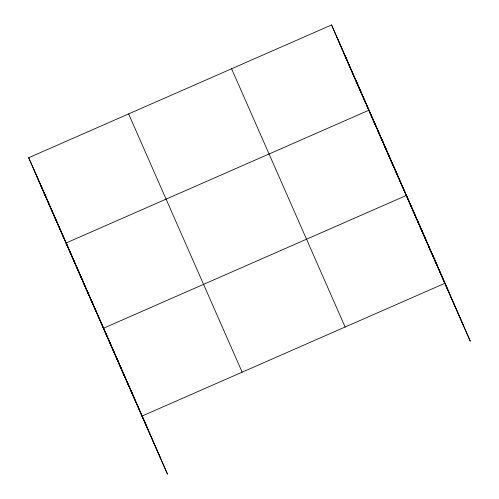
<?xml version="1.0" encoding="UTF-8"?>
<svg xmlns="http://www.w3.org/2000/svg" width="499" height="499" viewBox="0 0 499 499"><rect width="100%" height="100%" fill="white"/><g stroke="black" fill="none" stroke-linecap="round" stroke-linejoin="round"><path stroke-width="0.75" d="M28.68 157.734L167.452 474.05L28.68 157.734L331.548 24.95L470.32 341.266L442.75 278.548M142.209 415.985L445.077 283.201M336.351 35.997L386.301 149.631L381.498 138.579M386.613 150.342L398.795 178.037L393.985 166.99M399.106 178.748L449.88 294.254M463.577 325.753L343.1 51.516L349.743 66.804M357.103 83.726L358.357 86.564M358.981 87.986L365.848 103.611M366.472 105.033L369.285 111.42M369.597 112.132L370.844 114.976M371.468 116.392L376.776 128.468M377.4 129.89L381.772 139.832M382.084 140.543L389.264 156.873M389.887 158.295L394.26 168.238L369.011 110.173L66.142 242.957L91.392 301.022M394.572 168.949L396.755 173.92M397.379 175.342L406.747 196.643M407.059 197.355L409.242 202.326M409.866 203.748L416.74 219.373M417.364 220.795L419.235 225.055M419.547 225.766L421.73 230.738M422.354 232.154L427.662 244.229M428.285 245.651L429.227 247.778M429.851 249.201L431.722 253.461L428.348 245.701M432.028 254.159L442.139 277.157M231.598 68.768L345.127 327.02M128.623 113.915L242.152 372.167M33.483 168.781L147.012 427.032M40.226 184.299L160.709 458.537M432.209 253.935L437.012 264.981M419.341 224.662L424.144 235.715M427.737 244.292L406.473 195.396L103.605 328.18L128.854 386.245M356.523 81.767L361.326 92.814M344.036 53.356L348.838 64.408M331.548 24.95L342.788 50.811M350.049 67.502L356.791 83.015M129.341 386.719L134.144 397.765M116.473 357.446L121.276 368.499M91.117 299.774L95.92 310.821M78.63 271.362L83.433 282.415M53.655 214.551L58.458 225.598M41.168 186.139L45.97 197.192"/></g></svg>
